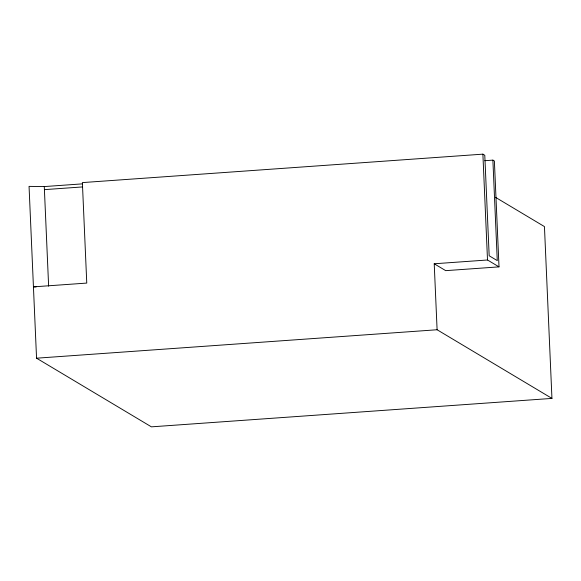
<?xml version="1.0" encoding="UTF-8"?>
<svg xmlns="http://www.w3.org/2000/svg" width="581" height="581" viewBox="0 0 581 581"><rect width="100%" height="100%" fill="white"/><g stroke="black" fill="none" stroke-linecap="round" stroke-linejoin="round"><path stroke-width="0.87" d="M484.736 160.712L492.884 160.131L497.271 260.615L489.18 255.778L484.786 155.294L482.884 154.154L82.379 182.594L86.765 283.078L33.437 286.861L36.124 286.898M495.499 197.329L544.448 226.59L551.95 398.406L151.401 426.846L36.552 358.194L29.05 186.378L44.279 186.574L82.509 183.857M44.417 189.638L82.64 186.922M551.95 398.406L437.101 329.754L434.218 263.774L487.51 259.99L499.014 266.868L494.387 161.031L492.884 160.131M499.014 266.868L445.721 270.652L434.218 263.774M36.552 358.194L437.101 329.754M482.884 154.154L487.51 259.99M44.279 186.574L48.63 286.15"/></g></svg>
